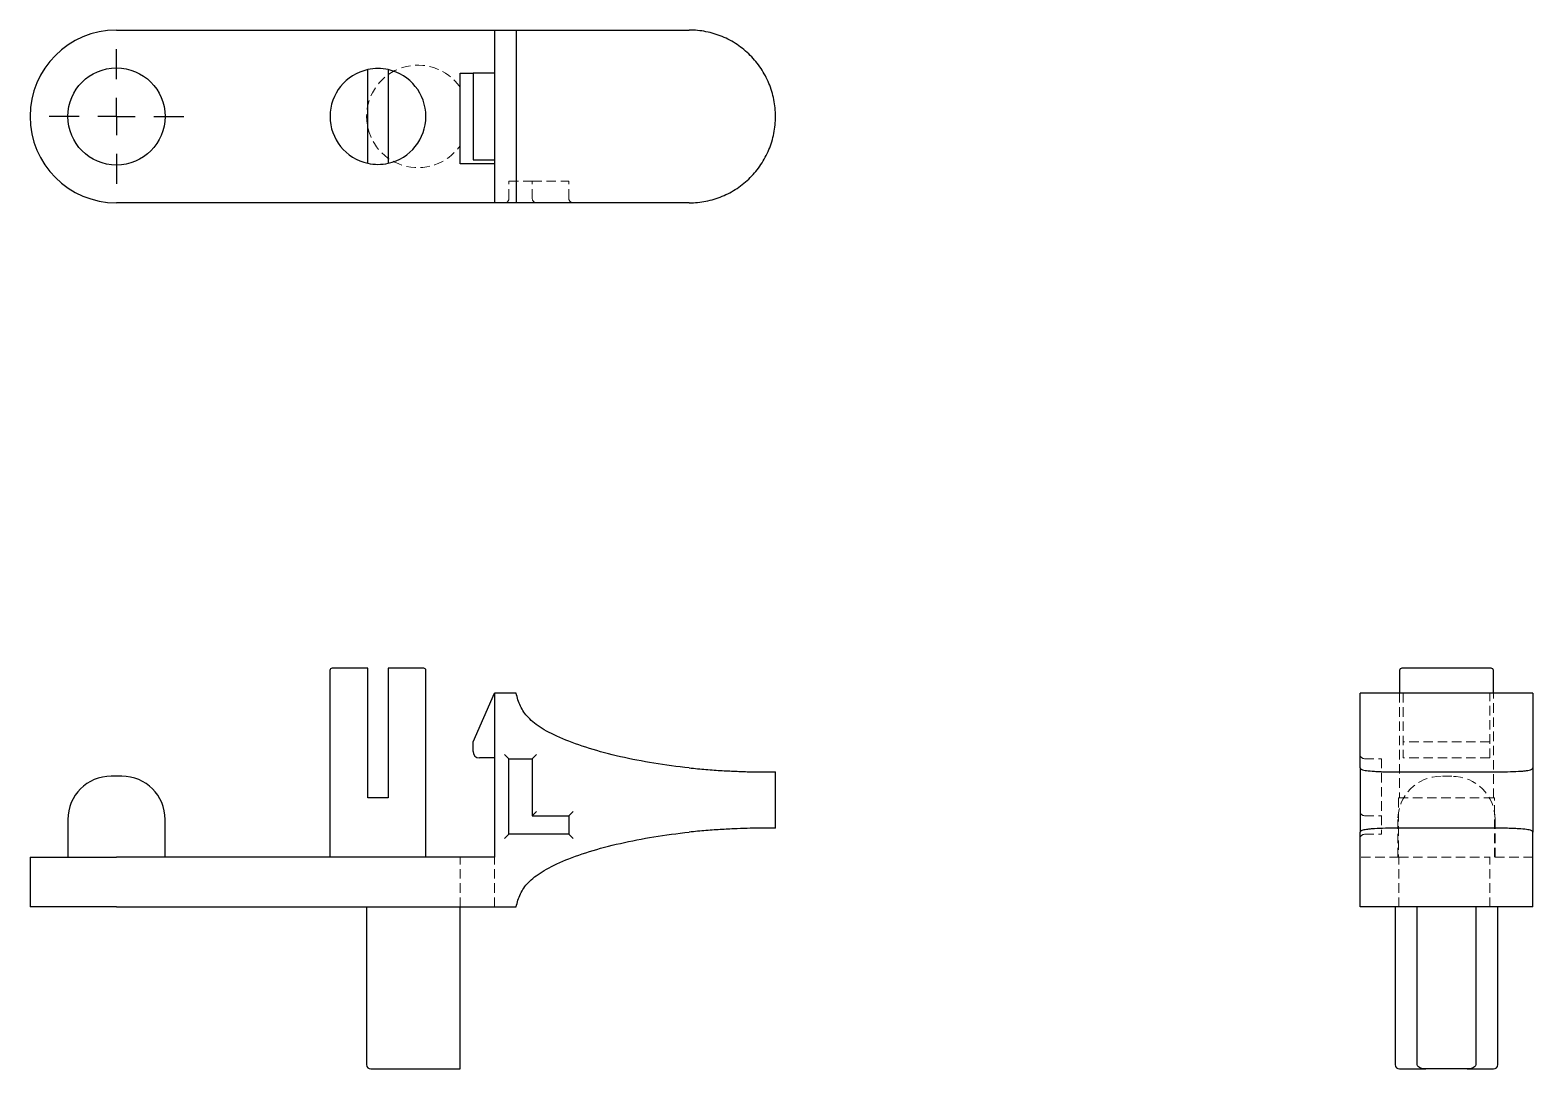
# Model space of a CAD drawing. Header units: millimetres. Extents: x 33 to 235, y 30 to 170.
import ezdxf

# ---------------------------------------------------------------- set-up
doc = ezdxf.new("R2010")
doc.units = ezdxf.units.MM
doc.linetypes.add('HIDDEN', pattern=[1.905, 1.27, -0.635])
doc.layers.add('10', color=7, linetype='Continuous')

# ---------------------------------------------------------------- blocks, each defined once
blk = doc.blocks.new('SW_CENTERMARKSYMBOL_0')
at = {"layer": '10', "color": 0}
for p, q in [((0, 5), (0, 9.02)), ((0, 0), (0, 2.5)), ((-5, 0), (-9.02, 0)), ((0, 0), (-2.5, 0)), ((0, 0), (0, -2.5)), ((0, 0), (2.5, 0)), ((5, 0), (9.02, 0)), ((0, -5), (0, -9.02))]:
    blk.add_line(p, q, dxfattribs=at)

msp = doc.modelspace()

# ---------------------------------------------------------------- linework, layer by layer
at = {"color": 7, "linetype": 'Continuous', "lineweight": 25}
for p, q in [((44.59, 169.59), (95.32, 169.59)), ((95.32, 169.59), (98.22, 169.59)), ((95.32, 169.59), (95.32, 163.8)), ((98.22, 169.59), (98.22, 146.41)), ((78.29, 152.01), (78.29, 163.99)), ((81.04, 163.99), (81.04, 152.01)), ((90.68, 163.8), (92.42, 163.8)), ((90.68, 151.62), (90.68, 163.8)), ((92.42, 163.8), (92.42, 152.2)), ((95.32, 163.8), (92.42, 163.8)), ((95.32, 163.8), (95.32, 152.2)), ((95.32, 151.62), (90.68, 151.62)), ((92.42, 152.2), (95.32, 152.2)), ((95.32, 152.2), (95.32, 146.41)), ((95.32, 146.41), (44.59, 146.41)), ((98.22, 146.41), (95.32, 146.41)), ((73.23, 83.66), (73.23, 58.59)), ((78.29, 83.95), (73.52, 83.95)), ((78.29, 66.56), (78.29, 83.66)), ((85.81, 83.95), (81.04, 83.95)), ((81.04, 83.66), (81.04, 66.56)), ((86.1, 58.59), (86.1, 83.66)), ((216.71, 83.66), (216.71, 80.62)), ((228.99, 83.95), (217.01, 83.95)), ((229.29, 80.62), (229.29, 83.66)), ((92.42, 74.1), (95.32, 80.62)), ((95.32, 80.62), (95.32, 58.59)), ((98.22, 80.62), (95.32, 80.62)), ((234.59, 80.62), (211.41, 80.62)), ((92.42, 72.79), (92.42, 74.1)), ((95.32, 71.92), (93.29, 71.92)), ((96.66, 72.4), (97.24, 71.82)), ((97.24, 61.67), (97.24, 71.82)), ((97.24, 71.82), (100.37, 71.82)), ((100.95, 72.4), (100.37, 71.82)), ((100.37, 71.82), (100.37, 64.17)), ((211.41, 70.59), (211.41, 61.96)), ((234.59, 70.59), (234.59, 61.96)), ((45.32, 69.46), (43.87, 69.46)), ((133, 62.5), (133, 70.04)), ((81.04, 66.56), (78.29, 66.56)), ((100.95, 64.75), (100.37, 64.17)), ((105.85, 64.75), (105.27, 64.17)), ((38.07, 63.66), (38.07, 58.59)), ((51.12, 58.59), (51.12, 63.66)), ((100.37, 64.17), (105.27, 64.17)), ((105.27, 64.17), (105.27, 61.67)), ((97.24, 61.67), (96.66, 61.09)), ((105.27, 61.67), (97.24, 61.67)), ((105.85, 61.09), (105.27, 61.67)), ((33, 58.59), (33, 51.92)), ((33, 58.59), (44.59, 58.59)), ((95.32, 58.59), (44.59, 58.59)), ((44.59, 51.92), (33, 51.92)), ((44.59, 51.92), (98.22, 51.92)), ((78.14, 51.92), (78.14, 30.76)), ((90.68, 30.76), (90.68, 51.92)), ((234.59, 51.92), (211.41, 51.92)), ((216.12, 51.92), (216.12, 30.76)), ((219.07, 30.76), (219.07, 51.92)), ((226.93, 51.92), (226.93, 30.76)), ((229.88, 30.76), (229.88, 51.92)), ((78.72, 30.18), (90.68, 30.18)), ((216.7, 30.18), (220.21, 30.18)), ((225.79, 30.18), (220.21, 30.18)), ((225.79, 30.18), (229.3, 30.18))]:
    msp.add_line(p, q, dxfattribs=at)
at = {"color": 7, "linetype": 'HIDDEN', "lineweight": 18}
for p, q in [((97.24, 146.99), (97.24, 149.3)), ((97.24, 149.3), (100.37, 149.3)), ((100.37, 146.99), (100.37, 149.3)), ((100.37, 149.3), (105.27, 149.3)), ((105.27, 146.99), (105.27, 149.3)), ((216.71, 80.62), (216.71, 66.56)), ((217.2, 80.62), (217.2, 71.92)), ((228.8, 71.92), (228.8, 80.62)), ((229.29, 66.56), (229.29, 80.62)), ((228.8, 74.1), (217.2, 74.1)), ((211.99, 71.82), (214.3, 71.82)), ((214.3, 71.82), (214.3, 64.17)), ((228.8, 71.92), (217.2, 71.92)), ((223.72, 69.46), (222.28, 69.46)), ((216.71, 66.56), (216.57, 66.56)), ((216.57, 66.56), (216.57, 58.59)), ((229.29, 66.56), (216.71, 66.56)), ((229.43, 66.56), (229.29, 66.56)), ((229.43, 58.59), (229.43, 66.56)), ((211.99, 64.17), (214.3, 64.17)), ((214.3, 64.17), (214.3, 61.67)), ((216.48, 63.66), (216.48, 58.59)), ((229.52, 58.59), (229.52, 63.66)), ((211.99, 61.67), (214.3, 61.67)), ((90.68, 51.92), (90.68, 58.59)), ((95.32, 51.92), (95.32, 58.59)), ((216.62, 58.59), (211.41, 58.59)), ((216.62, 51.92), (216.62, 58.59)), ((216.62, 58.59), (228.8, 58.59)), ((234.59, 58.59), (228.8, 58.59)), ((228.8, 51.92), (228.8, 58.59))]:
    msp.add_line(p, q, dxfattribs=at)
at = {"color": 7, "linetype": 'Continuous', "lineweight": 25}
msp.add_circle((44.59, 158), 6.52, dxfattribs=at)
for centre, radius, start, end in [((44.59, 158), 11.59, 90, 269.9943), ((79.67, 158), 6.43, 102.3548, 257.6452), ((79.67, 158), 6.43, 77.6452, 102.3548), ((79.67, 158), 6.43, 282.3548, 77.6452), ((79.67, 158), 6.43, 257.6452, 282.3548), ((73.52, 83.66), 0.29, 90, 180), ((85.81, 83.66), 0.29, 0, 90), ((93.29, 72.79), 0.87, 180, 270), ((43.87, 63.66), 5.8, 90, 180), ((45.32, 63.66), 5.8, 0, 90), ((78.72, 30.76), 0.58, 180, 270), ((216.7, 30.76), 0.58, 180, 270), ((229.3, 30.76), 0.58, 270, 0)]:
    msp.add_arc(centre, radius, start, end, dxfattribs=at)
at = {"color": 7, "linetype": 'HIDDEN', "lineweight": 18}
for centre, radius, start, end in [((85.03, 158), 6.88, 34.8097, 325.1903), ((96.66, 146.99), 0.58, 270, 0), ((100.95, 146.99), 0.58, 180, 270), ((105.85, 146.99), 0.58, 180, 270), ((211.99, 72.4), 0.58, 180, 270), ((222.28, 63.66), 5.8, 90, 180), ((223.72, 63.66), 5.8, 0, 90), ((211.99, 64.75), 0.58, 180, 270), ((211.99, 61.09), 0.58, 90, 180)]:
    msp.add_arc(centre, radius, start, end, dxfattribs=at)
at = {"color": 7, "linetype": 'Continuous', "lineweight": 25}
for points, knots in [([(98.22, 169.59), (98.34, 169.59), (98.52, 169.59), (99.04, 169.59), (99.38, 169.59), (100.32, 169.59), (100.92, 169.59), (102.45, 169.59), (103.38, 169.59), (105.52, 169.59), (106.73, 169.59), (109.34, 169.59), (110.73, 169.59), (113.63, 169.59), (115.14, 169.59), (118.23, 169.59), (119.81, 169.59), (121.41, 169.59)], [0, 0, 0, 0, 0.125, 0.125, 0.25, 0.25, 0.375, 0.375, 0.5, 0.5, 0.625, 0.625, 0.75, 0.75, 0.875, 0.875, 1, 1, 1, 1]), ([(121.41, 146.41), (122.17, 146.41), (122.92, 146.48), (124.03, 146.7), (124.39, 146.79), (125.12, 147.01), (125.48, 147.14), (126.53, 147.57), (127.2, 147.93), (128.15, 148.56), (128.45, 148.79), (129.05, 149.27), (129.33, 149.53), (130.13, 150.33), (130.61, 150.91), (131.25, 151.86), (131.45, 152.19), (131.8, 152.86), (132.13, 153.54), (132.38, 154.25), (132.61, 154.98), (132.7, 155.35), (132.92, 156.48), (133, 157.23), (133, 158.77), (132.92, 159.52), (132.7, 160.63), (132.61, 161), (132.39, 161.73), (132.26, 162.09), (131.82, 163.14), (131.47, 163.81), (130.84, 164.76), (130.61, 165.06), (130.12, 165.65), (129.87, 165.93), (129.07, 166.74), (128.48, 167.22), (127.53, 167.85), (127.2, 168.05), (126.53, 168.41), (126.19, 168.57), (125.49, 168.86), (125.14, 168.98), (124.41, 169.2), (124.04, 169.3), (122.92, 169.52), (122.17, 169.59), (121.41, 169.59)], [0, 0, 0, 0, 0.0625, 0.0625, 0.09375, 0.09375, 0.125, 0.125, 0.1875, 0.1875, 0.21875, 0.21875, 0.25, 0.25, 0.3125, 0.3125, 0.34375, 0.34375, 0.375, 0.40625, 0.40625, 0.4375, 0.4375, 0.5, 0.5, 0.5625, 0.5625, 0.59375, 0.59375, 0.625, 0.625, 0.6875, 0.6875, 0.71875, 0.71875, 0.75, 0.75, 0.8125, 0.8125, 0.84375, 0.84375, 0.875, 0.875, 0.90625, 0.90625, 0.9375, 0.9375, 1, 1, 1, 1]), ([(78.29, 163.99), (78.29, 164.07), (78.29, 164.14), (78.29, 164.25), (78.29, 164.29), (78.29, 164.29)], [0, 0, 0, 0, 0.5, 0.5, 1, 1, 1, 1]), ([(81.04, 164.29), (81.04, 164.29), (81.04, 164.25), (81.04, 164.14), (81.04, 164.07), (81.04, 163.99)], [0, 0, 0, 0, 0.5, 0.5, 1, 1, 1, 1]), ([(78.29, 151.71), (78.29, 151.71), (78.29, 151.75), (78.29, 151.86), (78.29, 151.93), (78.29, 152.01)], [0, 0, 0, 0, 0.5, 0.5, 1, 1, 1, 1]), ([(81.04, 152.01), (81.04, 151.93), (81.04, 151.86), (81.04, 151.75), (81.04, 151.71), (81.04, 151.71)], [0, 0, 0, 0, 0.5, 0.5, 1, 1, 1, 1]), ([(121.41, 146.41), (119.81, 146.41), (118.23, 146.41), (115.14, 146.41), (113.63, 146.41), (110.73, 146.41), (109.34, 146.41), (106.73, 146.41), (105.52, 146.41), (103.38, 146.41), (102.45, 146.41), (100.92, 146.41), (100.32, 146.41), (99.38, 146.41), (99.04, 146.41), (98.52, 146.41), (98.34, 146.41), (98.22, 146.41)], [0, 0, 0, 0, 0.125, 0.125, 0.25, 0.25, 0.375, 0.375, 0.5, 0.5, 0.625, 0.625, 0.75, 0.75, 0.875, 0.875, 1, 1, 1, 1]), ([(78.29, 83.66), (78.29, 83.74), (78.29, 83.82), (78.29, 83.92), (78.29, 83.95), (78.29, 83.95)], [0, 0, 0, 0, 0.5, 0.5, 1, 1, 1, 1]), ([(81.04, 83.95), (81.04, 83.95), (81.04, 83.92), (81.04, 83.82), (81.04, 83.74), (81.04, 83.66)], [0, 0, 0, 0, 0.5, 0.5, 1, 1, 1, 1]), ([(217.01, 83.95), (216.93, 83.95), (216.86, 83.92), (216.75, 83.82), (216.71, 83.74), (216.71, 83.66)], [0, 0, 0, 0, 0.5, 0.5, 1, 1, 1, 1]), ([(229.29, 83.66), (229.29, 83.74), (229.25, 83.82), (229.14, 83.92), (229.07, 83.95), (228.99, 83.95)], [0, 0, 0, 0, 0.5, 0.5, 1, 1, 1, 1]), ([(121.41, 70.59), (119.81, 70.75), (118.23, 70.96), (115.14, 71.46), (113.63, 71.75), (110.73, 72.42), (109.34, 72.79), (106.73, 73.6), (105.52, 74.03), (103.38, 74.94), (102.45, 75.41), (100.92, 76.36), (100.32, 76.84), (99.38, 77.82), (99.04, 78.33), (98.52, 79.42), (98.34, 80), (98.22, 80.62)], [0, 0, 0, 0, 0.125, 0.125, 0.25, 0.25, 0.375, 0.375, 0.5, 0.5, 0.625, 0.625, 0.75, 0.75, 0.875, 0.875, 1, 1, 1, 1]), ([(211.41, 70.59), (211.41, 70.75), (211.41, 70.96), (211.41, 71.46), (211.41, 71.75), (211.41, 72.42), (211.41, 72.79), (211.41, 73.6), (211.41, 74.03), (211.41, 74.94), (211.41, 75.41), (211.41, 76.36), (211.41, 76.84), (211.41, 77.82), (211.41, 78.33), (211.41, 79.42), (211.41, 80), (211.41, 80.62)], [0, 0, 0, 0, 0.125, 0.125, 0.25, 0.25, 0.375, 0.375, 0.5, 0.5, 0.625, 0.625, 0.75, 0.75, 0.875, 0.875, 1, 1, 1, 1]), ([(234.59, 80.62), (234.59, 80), (234.59, 79.42), (234.59, 78.33), (234.59, 77.82), (234.59, 76.84), (234.59, 76.36), (234.59, 75.41), (234.59, 74.94), (234.59, 74.03), (234.59, 73.6), (234.59, 72.79), (234.59, 72.42), (234.59, 71.75), (234.59, 71.46), (234.59, 70.96), (234.59, 70.75), (234.59, 70.59)], [0, 0, 0, 0, 0.125, 0.125, 0.25, 0.25, 0.375, 0.375, 0.5, 0.5, 0.625, 0.625, 0.75, 0.75, 0.875, 0.875, 1, 1, 1, 1]), ([(121.41, 70.59), (122.17, 70.51), (122.92, 70.44), (124.03, 70.35), (124.39, 70.32), (125.12, 70.27), (125.48, 70.24), (126.53, 70.18), (127.2, 70.15), (128.15, 70.11), (128.45, 70.1), (129.05, 70.08), (129.33, 70.07), (130.13, 70.06), (130.61, 70.05), (131.25, 70.04), (131.45, 70.04), (131.8, 70.04), (132.13, 70.04), (132.38, 70.04), (132.61, 70.04), (132.7, 70.04), (132.92, 70.04), (133, 70.04), (133, 70.04)], [0, 0, 0, 0, 0.125, 0.125, 0.1875, 0.1875, 0.25, 0.25, 0.375, 0.375, 0.4375, 0.4375, 0.5, 0.5, 0.625, 0.625, 0.6875, 0.6875, 0.75, 0.8125, 0.8125, 0.875, 0.875, 1, 1, 1, 1]), ([(211.41, 70.59), (211.41, 70.51), (211.48, 70.44), (211.7, 70.35), (211.79, 70.32), (212.01, 70.27), (212.14, 70.24), (212.57, 70.18), (212.93, 70.15), (213.56, 70.11), (213.79, 70.1), (214.27, 70.08), (214.53, 70.07), (215.33, 70.06), (215.91, 70.05), (216.86, 70.04), (217.19, 70.04), (217.86, 70.04), (218.54, 70.04), (219.25, 70.04), (219.98, 70.04), (220.35, 70.04), (221.48, 70.04), (222.23, 70.04), (223.77, 70.04), (224.52, 70.04), (225.63, 70.04), (226, 70.04), (226.73, 70.04), (227.09, 70.04), (228.14, 70.04), (228.81, 70.04), (229.76, 70.05), (230.06, 70.05), (230.65, 70.06), (230.93, 70.06), (231.74, 70.08), (232.22, 70.1), (232.85, 70.14), (233.05, 70.15), (233.41, 70.18), (233.57, 70.2), (233.86, 70.24), (233.98, 70.27), (234.2, 70.32), (234.3, 70.34), (234.52, 70.44), (234.59, 70.51), (234.59, 70.59)], [0, 0, 0, 0, 0.0625, 0.0625, 0.09375, 0.09375, 0.125, 0.125, 0.1875, 0.1875, 0.21875, 0.21875, 0.25, 0.25, 0.3125, 0.3125, 0.34375, 0.34375, 0.375, 0.40625, 0.40625, 0.4375, 0.4375, 0.5, 0.5, 0.5625, 0.5625, 0.59375, 0.59375, 0.625, 0.625, 0.6875, 0.6875, 0.71875, 0.71875, 0.75, 0.75, 0.8125, 0.8125, 0.84375, 0.84375, 0.875, 0.875, 0.90625, 0.90625, 0.9375, 0.9375, 1, 1, 1, 1]), ([(133, 62.5), (133, 62.5), (132.92, 62.5), (132.7, 62.5), (132.61, 62.51), (132.39, 62.51), (132.26, 62.51), (131.82, 62.51), (131.47, 62.5), (130.84, 62.5), (130.61, 62.49), (130.12, 62.49), (129.87, 62.48), (129.07, 62.46), (128.48, 62.44), (127.53, 62.41), (127.2, 62.39), (126.53, 62.36), (126.19, 62.34), (125.49, 62.3), (125.14, 62.28), (124.41, 62.23), (124.04, 62.2), (122.92, 62.11), (122.17, 62.04), (121.41, 61.96)], [0, 0, 0, 0, 0.125, 0.125, 0.1875, 0.1875, 0.25, 0.25, 0.375, 0.375, 0.4375, 0.4375, 0.5, 0.5, 0.625, 0.625, 0.6875, 0.6875, 0.75, 0.75, 0.8125, 0.8125, 0.875, 0.875, 1, 1, 1, 1]), ([(234.59, 61.96), (234.59, 62.04), (234.52, 62.11), (234.3, 62.2), (234.21, 62.22), (233.99, 62.28), (233.86, 62.3), (233.43, 62.36), (233.07, 62.39), (232.44, 62.43), (232.21, 62.44), (231.73, 62.46), (231.47, 62.47), (230.67, 62.49), (230.09, 62.5), (229.14, 62.5), (228.81, 62.5), (228.14, 62.51), (227.46, 62.51), (226.75, 62.51), (226.02, 62.51), (225.65, 62.5), (224.52, 62.5), (223.77, 62.5), (222.23, 62.5), (221.48, 62.5), (220.37, 62.5), (220, 62.51), (219.27, 62.51), (218.91, 62.51), (217.86, 62.51), (217.19, 62.5), (216.24, 62.5), (215.94, 62.49), (215.35, 62.49), (215.07, 62.48), (214.26, 62.46), (213.78, 62.44), (213.15, 62.41), (212.95, 62.39), (212.59, 62.36), (212.43, 62.34), (212.14, 62.3), (212.02, 62.28), (211.8, 62.23), (211.7, 62.2), (211.48, 62.11), (211.41, 62.04), (211.41, 61.96)], [0, 0, 0, 0, 0.0625, 0.0625, 0.09375, 0.09375, 0.125, 0.125, 0.1875, 0.1875, 0.21875, 0.21875, 0.25, 0.25, 0.3125, 0.3125, 0.34375, 0.34375, 0.375, 0.40625, 0.40625, 0.4375, 0.4375, 0.5, 0.5, 0.5625, 0.5625, 0.59375, 0.59375, 0.625, 0.625, 0.6875, 0.6875, 0.71875, 0.71875, 0.75, 0.75, 0.8125, 0.8125, 0.84375, 0.84375, 0.875, 0.875, 0.90625, 0.90625, 0.9375, 0.9375, 1, 1, 1, 1]), ([(98.22, 51.92), (98.34, 52.55), (98.52, 53.13), (99.04, 54.21), (99.38, 54.72), (100.32, 55.71), (100.92, 56.18), (102.45, 57.13), (103.38, 57.6), (105.52, 58.51), (106.73, 58.95), (109.34, 59.75), (110.73, 60.13), (113.63, 60.79), (115.14, 61.08), (118.23, 61.58), (119.81, 61.79), (121.41, 61.96)], [0, 0, 0, 0, 0.125, 0.125, 0.25, 0.25, 0.375, 0.375, 0.5, 0.5, 0.625, 0.625, 0.75, 0.75, 0.875, 0.875, 1, 1, 1, 1]), ([(211.41, 51.92), (211.41, 52.55), (211.41, 53.13), (211.41, 54.21), (211.41, 54.72), (211.41, 55.71), (211.41, 56.18), (211.41, 57.13), (211.41, 57.6), (211.41, 58.51), (211.41, 58.95), (211.41, 59.75), (211.41, 60.13), (211.41, 60.79), (211.41, 61.08), (211.41, 61.58), (211.41, 61.79), (211.41, 61.96)], [0, 0, 0, 0, 0.125, 0.125, 0.25, 0.25, 0.375, 0.375, 0.5, 0.5, 0.625, 0.625, 0.75, 0.75, 0.875, 0.875, 1, 1, 1, 1]), ([(234.59, 51.92), (234.59, 52.55), (234.59, 53.13), (234.59, 54.21), (234.59, 54.72), (234.59, 55.71), (234.59, 56.18), (234.59, 57.13), (234.59, 57.6), (234.59, 58.51), (234.59, 58.95), (234.59, 59.75), (234.59, 60.13), (234.59, 60.79), (234.59, 61.08), (234.59, 61.58), (234.59, 61.79), (234.59, 61.96)], [0, 0, 0, 0, 0.125, 0.125, 0.25, 0.25, 0.375, 0.375, 0.5, 0.5, 0.625, 0.625, 0.75, 0.75, 0.875, 0.875, 1, 1, 1, 1]), ([(90.68, 30.18), (90.68, 30.18), (90.68, 30.21), (90.68, 30.33), (90.68, 30.38), (90.68, 30.54), (90.68, 30.65), (90.68, 30.76)], [0, 0, 0, 0, 0.5, 0.5, 0.75, 0.75, 1, 1, 1, 1]), ([(220.21, 30.18), (219.98, 30.18), (219.75, 30.21), (219.42, 30.33), (219.31, 30.38), (219.14, 30.54), (219.07, 30.65), (219.07, 30.76)], [0, 0, 0, 0, 0.5, 0.5, 0.75, 0.75, 1, 1, 1, 1]), ([(226.93, 30.76), (226.93, 30.65), (226.86, 30.54), (226.69, 30.38), (226.59, 30.33), (226.37, 30.25), (226.25, 30.22), (226.02, 30.19), (225.91, 30.18), (225.79, 30.18)], [0, 0, 0, 0, 0.25, 0.25, 0.5, 0.5, 0.75, 0.75, 1, 1, 1, 1])]:
    msp.add_open_spline(points, degree=3, knots=knots, dxfattribs=at)
at = {"color": 7, "linetype": 'HIDDEN', "lineweight": 18}
for points in [[(218.75, 70.04), (220.17, 70.04), (222.99, 70.04), (225.82, 70.04), (227.22, 70.04)], [(227.25, 62.51), (225.83, 62.51), (223.01, 62.51), (220.18, 62.51), (218.78, 62.51)]]:
    msp.add_open_spline(points, degree=3, knots=[0, 0, 0, 0, 0.501412, 1, 1, 1, 1], dxfattribs=at)

# ---------------------------------------------------------------- block references
at = {"layer": '10'}
msp.add_blockref('SW_CENTERMARKSYMBOL_0', (44.59, 158), dxfattribs=at)

doc.saveas('drawing.dxf')
